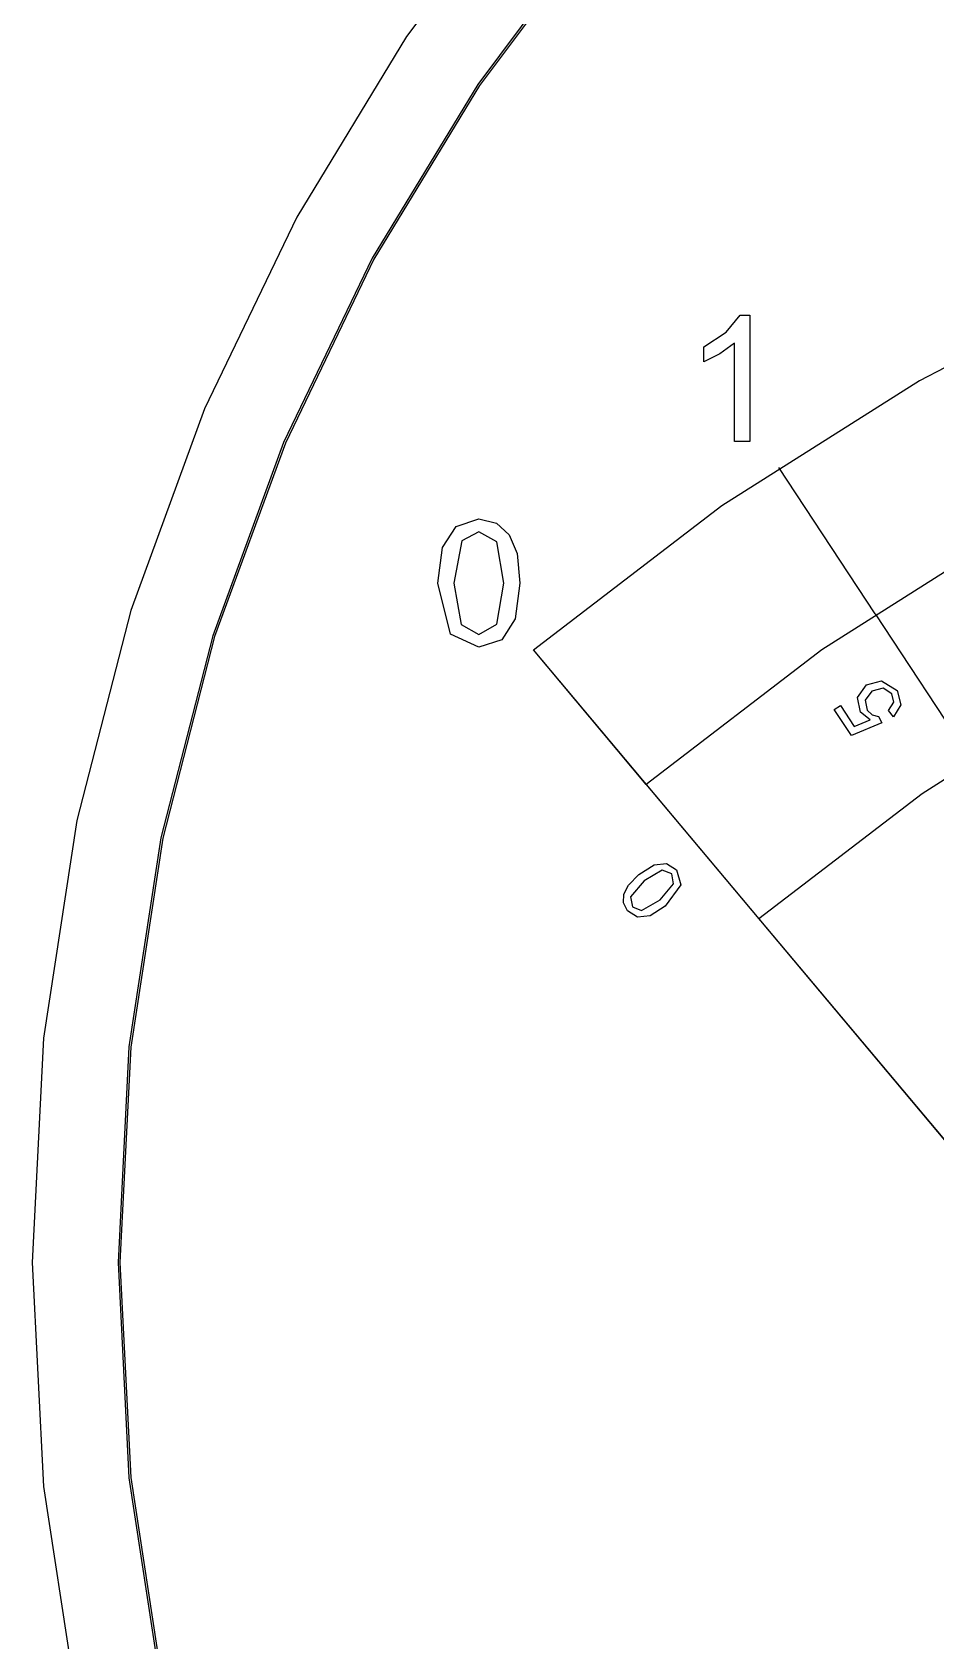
# Model space of a CAD drawing. Extents: x 7.9 to 57.9, y 5.2 to 55.2.
# Drawn here: x 7.89 to 18.2, y 25.92 to 44.26 of the extents above; entities that cross this region are included whole.
import ezdxf

# ---------------------------------------------------------------- set-up
doc = ezdxf.new("R2010")
doc.units = 0

msp = doc.modelspace()

# ---------------------------------------------------------------- linework, layer by layer
at = {"layer": 'dim'}
for p, q in [((13.601259, 46.136471), (12.16204, 44.21225)), ((14.356151, 45.514725), (12.973319, 43.665728)), ((12.16204, 44.21225), (10.9097, 42.151369)), ((12.973319, 43.665728), (11.770068, 41.68542)), ((10.9097, 42.151369), (9.856802, 39.96639)), ((11.770068, 41.68542), (10.758472, 39.585872)), ((20.352146, 41.495017), (18.009053, 40.288685)), ((18.009053, 40.288685), (15.755769, 38.863021)), ((9.856802, 39.96639), (9.01591, 37.669873)), ((10.758472, 39.585872), (9.950602, 37.379155)), ((15.755769, 38.863021), (13.607263, 37.218023)), ((9.01591, 37.669873), (8.399586, 35.274378)), ((9.950602, 37.379155), (9.35853, 35.077341)), ((32.890866, 14.236629), (13.607264, 37.218316)), ((8.399586, 35.274378), (8.020395, 32.792469)), ((9.35853, 35.077341), (8.99433, 32.6925)), ((8.020395, 32.792469), (7.890898, 30.236704)), ((8.99433, 32.6925), (8.870073, 30.236704)), ((7.890898, 30.236704), (8.020395, 27.680939)), ((8.870073, 30.236704), (8.99433, 27.780908)), ((8.99433, 27.780908), (9.35853, 25.396067)), ((8.020395, 27.680939), (8.399586, 25.199029))]:
    msp.add_line(p, q, dxfattribs=at)
at = {"layer": 'graphic border'}
for p, q in [((14.373326, 45.499707), (12.991662, 43.652565)), ((12.991662, 43.652565), (11.789386, 41.674232)), ((11.789386, 41.674232), (10.778556, 39.576766)), ((15.807689, 40.842561), (15.963938, 41.033966)), ((15.963938, 41.033966), (16.077219, 41.033966)), ((16.077219, 41.033966), (16.077219, 39.596478)), ((15.549879, 40.674593), (15.807689, 40.842561)), ((15.549879, 40.504673), (15.549879, 40.674593)), ((15.734448, 40.595493), (15.549879, 40.504673)), ((15.901439, 40.716585), (15.734448, 40.595493)), ((15.901439, 39.596478), (15.901439, 40.716585)), ((10.778556, 39.576766), (9.971232, 37.372223)), ((16.077219, 39.596478), (15.901439, 39.596478)), ((17.504624, 37.631066), (16.405626, 39.300584)), ((12.726122, 38.627938), (12.985885, 38.711922)), ((12.985885, 38.711922), (13.188032, 38.665046)), ((12.57085, 38.388681), (12.726122, 38.627938)), ((12.983932, 38.566414), (12.790575, 38.463875)), ((13.189009, 38.450204), (12.983932, 38.566414)), ((13.188032, 38.665046), (13.331585, 38.531259)), ((13.331585, 38.531259), (13.420452, 38.31837)), ((19.001173, 38.551888), (16.898108, 37.221268)), ((12.519092, 37.980482), (12.57085, 38.388681)), ((12.790575, 38.463875), (12.699755, 37.980482)), ((13.272016, 37.980482), (13.189009, 38.450204)), ((13.420452, 38.31837), (13.452678, 37.980482)), ((12.660693, 37.398455), (12.519092, 37.980482)), ((12.519092, 37.980482), (12.519092, 37.980482)), ((12.699755, 37.980482), (12.781785, 37.51076)), ((12.699755, 37.980482), (12.699755, 37.980482)), ((13.189009, 37.511736), (13.272016, 37.980482)), ((13.452678, 37.980482), (13.400921, 37.57326)), ((17.504624, 37.631066), (18.603649, 35.958901)), ((12.781785, 37.51076), (12.985885, 37.39455)), ((12.985885, 37.39455), (13.189009, 37.511736)), ((13.400921, 37.57326), (13.245649, 37.334003)), ((9.971232, 37.372223), (9.379475, 35.072661)), ((12.985885, 37.250019), (12.660693, 37.398455)), ((13.245649, 37.334003), (12.985885, 37.250019)), ((14.892846, 35.686381), (13.607264, 37.218316)), ((16.898108, 37.221268), (14.892836, 35.685936)), ((17.407881, 36.822308), (17.579363, 36.867291)), ((17.579363, 36.867291), (17.755301, 36.757973)), ((17.303765, 36.676678), (17.407881, 36.822308)), ((17.46567, 36.748677), (17.389869, 36.647973)), ((17.595902, 36.781727), (17.46567, 36.748677)), ((17.694924, 36.718263), (17.595902, 36.781727)), ((17.716415, 36.624267), (17.694924, 36.718263)), ((17.755301, 36.757973), (17.797353, 36.594501)), ((19.993294, 36.815091), (18.040448, 35.579514)), ((17.039198, 36.539495), (17.109375, 36.58565)), ((17.234823, 36.242058), (17.039198, 36.539495)), ((17.109375, 36.58565), (17.266358, 36.346966)), ((17.336445, 36.508793), (17.303765, 36.676678)), ((17.448312, 36.420463), (17.336445, 36.508793)), ((17.389869, 36.647973), (17.414203, 36.53188)), ((17.414203, 36.53188), (17.472648, 36.478552)), ((17.657579, 36.528875), (17.716415, 36.624267)), ((17.714818, 36.45605), (17.657579, 36.528875)), ((17.797353, 36.594501), (17.714818, 36.45605)), ((17.580158, 36.386187), (17.234823, 36.242058)), ((17.266358, 36.346966), (17.448312, 36.420463)), ((17.472648, 36.478552), (17.543783, 36.461042)), ((17.543783, 36.461042), (17.580158, 36.386187)), ((17.714818, 36.45605), (17.714818, 36.45605)), ((14.892846, 35.686381), (16.178402, 34.154445)), ((18.040448, 35.579514), (16.17841, 34.15385)), ((9.379475, 35.072661), (9.015343, 32.690135)), ((14.810925, 34.656716), (14.983555, 34.76779)), ((15.075236, 34.706388), (14.868991, 34.587512)), ((14.983555, 34.76779), (15.125117, 34.785213)), ((15.185418, 34.666243), (15.075236, 34.706388)), ((15.125117, 34.785213), (15.240787, 34.712699)), ((15.206506, 34.550704), (15.185418, 34.666243)), ((15.240787, 34.712699), (15.288455, 34.540415)), ((14.638859, 34.433289), (14.691845, 34.535762)), ((14.691845, 34.535762), (14.810925, 34.656716)), ((14.868991, 34.587512), (14.715731, 34.404728)), ((15.052936, 34.368294), (15.206506, 34.550704)), ((15.288455, 34.540415), (15.11101, 34.299088)), ((14.633752, 34.335293), (14.638859, 34.433289)), ((14.680772, 34.242788), (14.633752, 34.335293)), ((14.715731, 34.404728), (14.737136, 34.288815)), ((14.838566, 34.247703), (15.052936, 34.368294)), ((15.111007, 34.299088), (14.938002, 34.187699)), ((15.052936, 34.368294), (15.052936, 34.368294)), ((15.11101, 34.299088), (15.111007, 34.299088)), ((14.796441, 34.170274), (14.680772, 34.242788)), ((14.737136, 34.288815), (14.838566, 34.247703)), ((14.938002, 34.187699), (14.796441, 34.170274)), ((16.178402, 34.154445), (21.320705, 28.026695)), ((9.015343, 32.690135), (8.890897, 30.236704)), ((8.890897, 30.236704), (9.015343, 27.783272)), ((9.015343, 27.783272), (9.379475, 25.400747))]:
    msp.add_line(p, q, dxfattribs=at)

doc.saveas('drawing.dxf')
